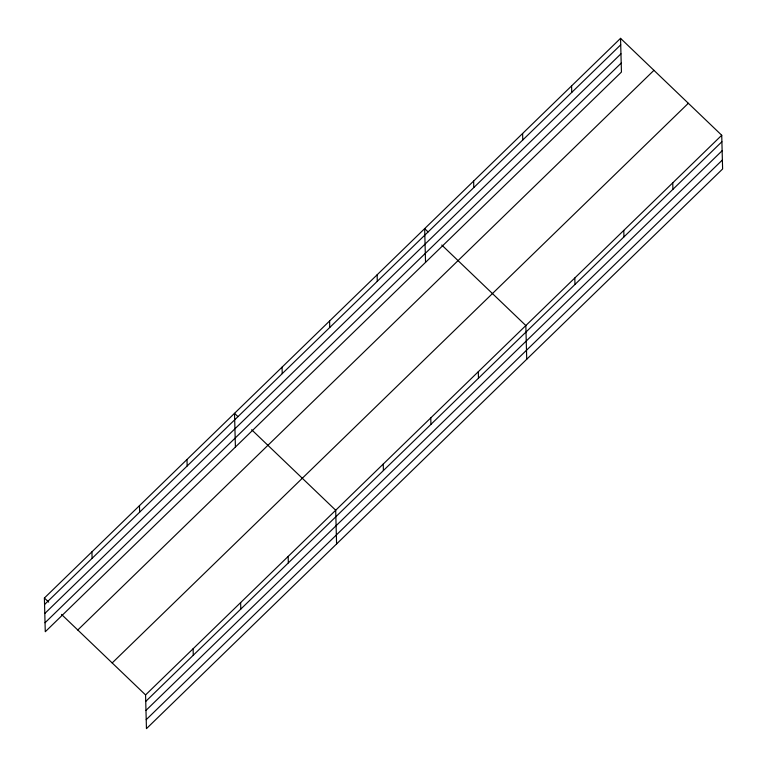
<?xml version="1.0" encoding="UTF-8"?>
<svg xmlns="http://www.w3.org/2000/svg" width="767" height="767" viewBox="0 0 767 767"><rect width="100%" height="100%" fill="white"/><g stroke="black" fill="none" stroke-linecap="round" stroke-linejoin="round"><path stroke-width="1.15" d="M620.551 38.35L621.433 72.069L45.272 631.74L44.39 598.02L620.551 38.35L721.728 135.26L722.61 168.98L146.449 728.65L145.567 694.931L61.513 614.415M44.563 604.501L620.724 44.831M44.793 613.495L620.954 53.824M45.042 622.746L621.193 63.086M77.783 630.004L653.935 70.334M112.183 662.947L688.335 103.277M145.567 694.931L721.728 135.26M145.74 701.412L721.891 141.742M145.97 710.405L722.13 150.735M146.219 719.657L722.37 159.996M428.082 231.922L424.659 228.633L425.541 262.362M441.782 245.037L525.836 325.544L526.718 359.272M237.952 416.606L234.52 413.327L235.411 447.046M251.643 429.731L335.697 510.237L336.579 543.956M44.39 598.02L48.676 602.124M672.755 182.834L672.918 189.315M623.782 230.407L623.945 236.888M571.578 85.923L571.751 92.404M574.809 277.98L574.972 284.461M522.605 133.496L522.768 139.977M473.632 181.07L473.795 187.551M478.301 371.717L478.464 378.198M430.766 417.89L430.939 424.372M383.232 464.064L383.404 470.545M377.124 274.807L377.297 281.288M329.589 320.98L329.762 327.461M288.162 556.411L288.334 562.892M282.055 367.153L282.227 373.634M240.637 602.584L240.8 609.065M193.102 648.757L193.274 655.239M186.995 459.5L187.158 465.981M139.46 505.674L139.632 512.155M91.925 551.847L92.098 558.328"/></g></svg>
